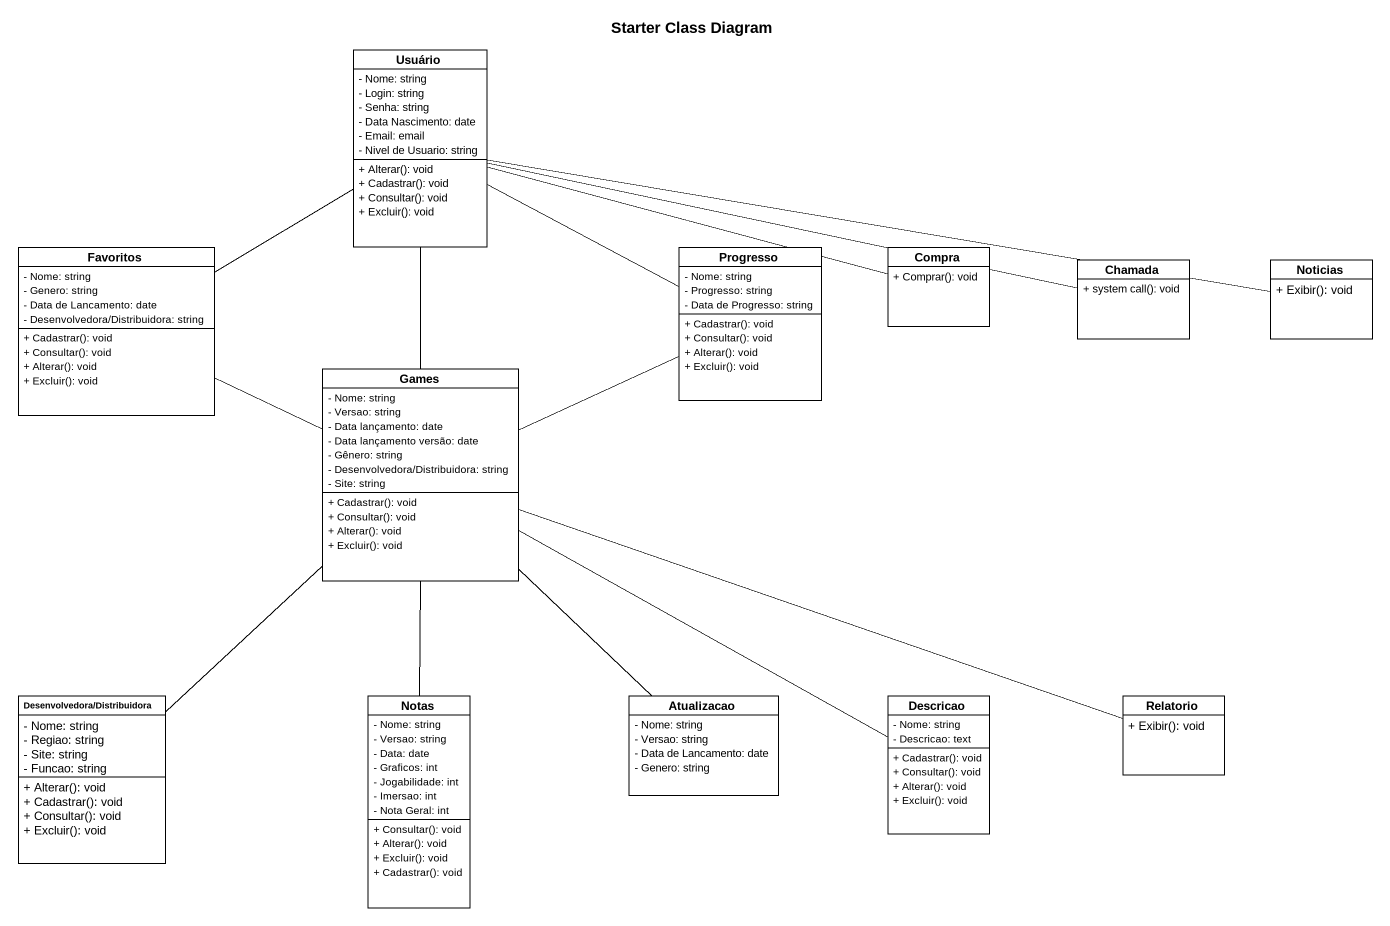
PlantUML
@startuml
title Starter Class Diagram
hide circle
hide empty members
skinparam classAttributeIconSize 0
class Usuário {
  - Nome: string
  - Login: string
  - Senha: string
  - Data Nascimento: date
  - Email: email
  - Nivel de Usuario: string
  + Alterar(): void
  + Cadastrar(): void
  + Consultar(): void
  + Excluir(): void
}
class Favoritos {
  - Nome: string
  - Genero: string
  - Data de Lancamento: date
  - Desenvolvedora/Distribuidora: string
  + Cadastrar(): void
  + Consultar(): void
  + Alterar(): void
  + Excluir(): void
}
class Progresso {
  - Nome: string
  - Progresso: string
  - Data de Progresso: string
  + Cadastrar(): void
  + Consultar(): void
  + Alterar(): void
  + Excluir(): void
}
class Compra {
  + Comprar(): void
}
class Chamada {
  + system call(): void
}
class Noticias {
  + Exibir(): void
}
class Games {
  - Nome: string
  - Versao: string
  - Data lançamento: date
  - Data lançamento versão: date
  - Gênero: string
  - Desenvolvedora/Distribuidora: string
  - Site: string
  + Cadastrar(): void
  + Consultar(): void
  + Alterar(): void
  + Excluir(): void
}
class "Desenvolvedora/Distribuidora" as Desenvolvedora_Distribuidora {
  - Nome: string
  - Regiao: string
  - Site: string
  - Funcao: string
  + Alterar(): void
  + Cadastrar(): void
  + Consultar(): void
  + Excluir(): void
}
class Notas {
  - Nome: string
  - Versao: string
  - Data: date
  - Graficos: int
  - Jogabilidade: int
  - Imersao: int
  - Nota Geral: int
  + Consultar(): void
  + Alterar(): void
  + Excluir(): void
  + Cadastrar(): void
}
class Atualizacao {
  - Nome: string
  - Versao: string
  - Data de Lancamento: date
  - Genero: string
}
class Descricao {
  - Nome: string
  - Descricao: text
  + Cadastrar(): void
  + Consultar(): void
  + Alterar(): void
  + Excluir(): void
}
class Relatorio {
  + Exibir(): void
}
Usuário -- Favoritos
Usuário -right- Progresso
Usuário -right- Compra
Usuário -right- Chamada
Usuário -right- Noticias
Usuário -- Games
Favoritos -right- Games
Progresso -left- Games
Games -- Desenvolvedora_Distribuidora
Games -- Notas
Games -- Atualizacao
Games -right- Descricao
Games -right- Relatorio
@enduml
